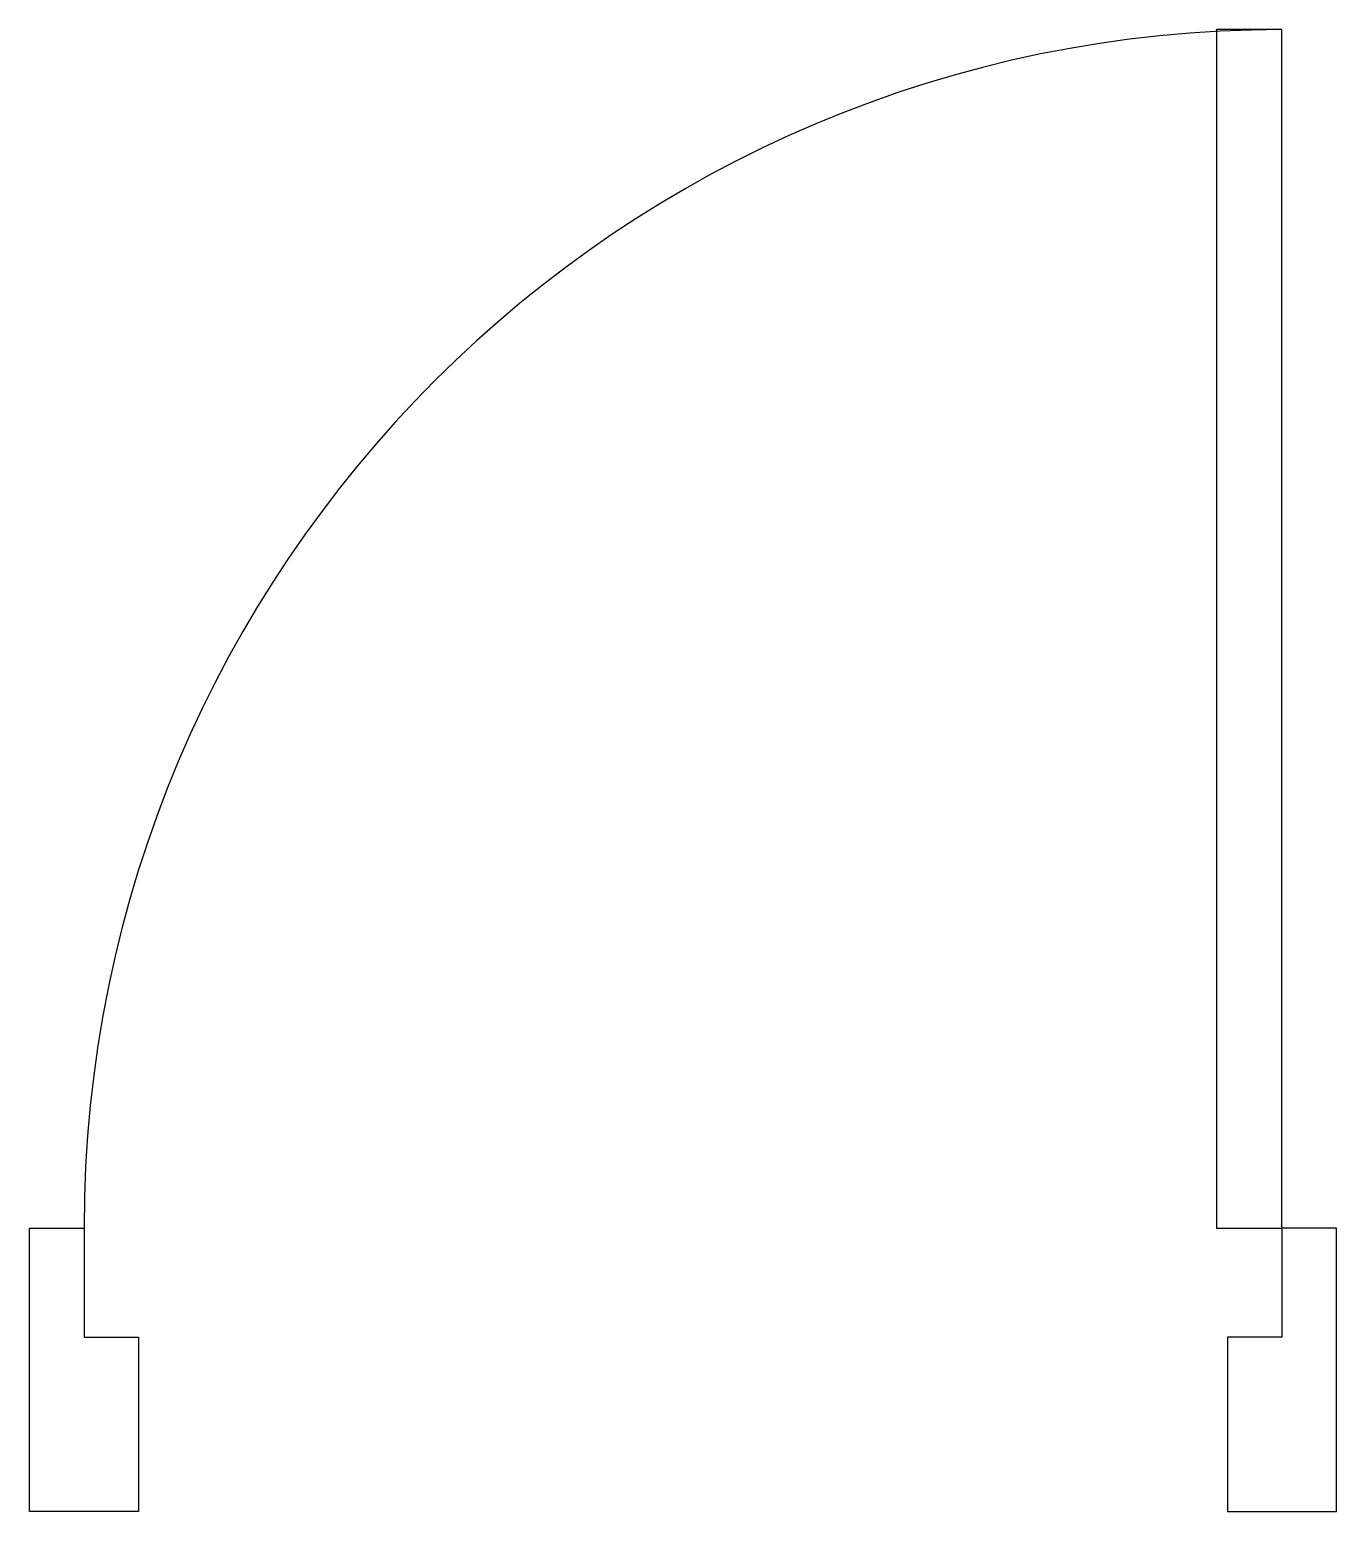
# Model space of a CAD drawing. Extents: x 4.932 to 5.532, y 7.905 to 8.585.
import ezdxf

# ---------------------------------------------------------------- set-up
doc = ezdxf.new("R2010")
doc.units = 0
doc.header["$LTSCALE"] = 0.5
doc.header["$MEASUREMENT"] = 0
doc.layers.get('0').update_dxf_attribs({"linetype": 'CONTINUOUS'})
doc.layers.add('GIRO', color=1, linetype='CONTINUOUS')

msp = doc.modelspace()

# ---------------------------------------------------------------- linework, layer by layer
for points in [[(5.50684, 8.03463), (5.50684, 8.58463), (5.47684, 8.58463), (5.47684, 8.03463)], [(4.93184, 8.03463), (4.95684, 8.03463), (4.95684, 7.98463), (4.98184, 7.98463), (4.98184, 7.90463), (4.93184, 7.90463)], [(5.53184, 8.03463), (5.50684, 8.03463), (5.50684, 7.98463), (5.48184, 7.98463), (5.48184, 7.90463), (5.53184, 7.90463)]]:
    msp.add_lwpolyline(points, close=True)
at = {"layer": 'GIRO'}
msp.add_arc((5.50684, 8.03463), 0.55, 90, 180, dxfattribs=at)

doc.saveas('drawing.dxf')
